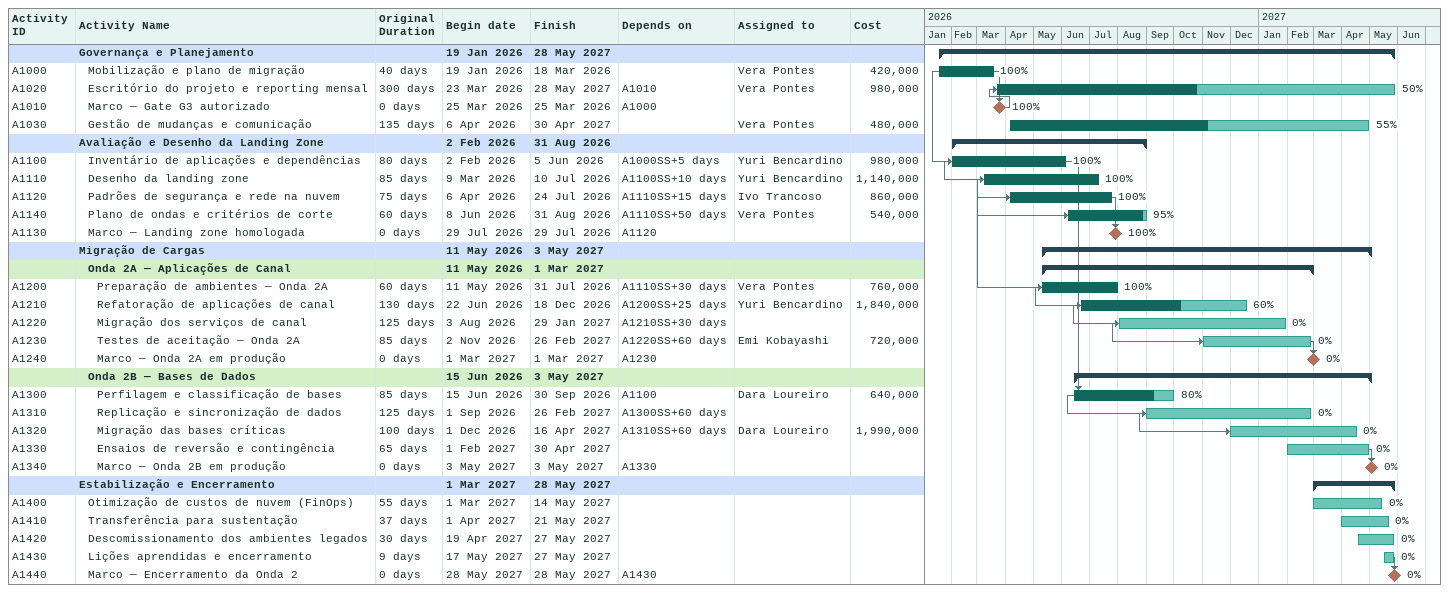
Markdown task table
| ID | Level | Task | Original duration | Start | Finish | Predecessors | Resources | % complete | Cost |
|---|---|---|---|---|---|---|---|---|---|
|  | 1 | **Governança e Planejamento** |  | 2026-01-19 | 2027-05-28 |  |  |  |  |
| A1000 | 2 | Mobilização e plano de migração | 40d | 2026-01-19 | 2026-03-18 |  | Vera Pontes | 100 | 420000 |
| A1020 | 2 | Escritório do projeto e reporting mensal | 300d | 2026-03-23 | 2027-05-28 | A1010 | Vera Pontes | 50 | 980000 |
| A1010 | 2 | Marco — Gate G3 autorizado | 0d | 2026-03-25 | 2026-03-25 | A1000 |  | 100 |  |
| A1030 | 2 | Gestão de mudanças e comunicação | 135d | 2026-04-06 | 2027-04-30 |  | Vera Pontes | 55 | 480000 |
|  | 1 | **Avaliação e Desenho da Landing Zone** |  | 2026-02-02 | 2026-08-31 |  |  |  |  |
| A1100 | 2 | Inventário de aplicações e dependências | 80d | 2026-02-02 | 2026-06-05 | A1000SS+5d | Yuri Bencardino | 100 | 980000 |
| A1110 | 2 | Desenho da landing zone | 85d | 2026-03-09 | 2026-07-10 | A1100SS+10d | Yuri Bencardino | 100 | 1140000 |
| A1120 | 2 | Padrões de segurança e rede na nuvem | 75d | 2026-04-06 | 2026-07-24 | A1110SS+15d | Ivo Trancoso | 100 | 860000 |
| A1140 | 2 | Plano de ondas e critérios de corte | 60d | 2026-06-08 | 2026-08-31 | A1110SS+50d | Vera Pontes | 95 | 540000 |
| A1130 | 2 | Marco — Landing zone homologada | 0d | 2026-07-29 | 2026-07-29 | A1120 |  | 100 |  |
|  | 1 | **Migração de Cargas** |  | 2026-05-11 | 2027-05-03 |  |  |  |  |
|  | 2 | **Onda 2A — Aplicações de Canal** |  | 2026-05-11 | 2027-03-01 |  |  |  |  |
| A1200 | 3 | Preparação de ambientes — Onda 2A | 60d | 2026-05-11 | 2026-07-31 | A1110SS+30d | Vera Pontes | 100 | 760000 |
| A1210 | 3 | Refatoração de aplicações de canal | 130d | 2026-06-22 | 2026-12-18 | A1200SS+25d | Yuri Bencardino | 60 | 1840000 |
| A1220 | 3 | Migração dos serviços de canal | 125d | 2026-08-03 | 2027-01-29 | A1210SS+30d |  | 0 |  |
| A1230 | 3 | Testes de aceitação — Onda 2A | 85d | 2026-11-02 | 2027-02-26 | A1220SS+60d | Emi Kobayashi | 0 | 720000 |
| A1240 | 3 | Marco — Onda 2A em produção | 0d | 2027-03-01 | 2027-03-01 | A1230 |  | 0 |  |
|  | 2 | **Onda 2B — Bases de Dados** |  | 2026-06-15 | 2027-05-03 |  |  |  |  |
| A1300 | 3 | Perfilagem e classificação de bases | 85d | 2026-06-15 | 2026-09-30 | A1100 | Dara Loureiro | 80 | 640000 |
| A1310 | 3 | Replicação e sincronização de dados | 125d | 2026-09-01 | 2027-02-26 | A1300SS+60d |  | 0 |  |
| A1320 | 3 | Migração das bases críticas | 100d | 2026-12-01 | 2027-04-16 | A1310SS+60d | Dara Loureiro | 0 | 1990000 |
| A1330 | 3 | Ensaios de reversão e contingência | 65d | 2027-02-01 | 2027-04-30 |  |  | 0 |  |
| A1340 | 3 | Marco — Onda 2B em produção | 0d | 2027-05-03 | 2027-05-03 | A1330 |  | 0 |  |
|  | 1 | **Estabilização e Encerramento** |  | 2027-03-01 | 2027-05-28 |  |  |  |  |
| A1400 | 2 | Otimização de custos de nuvem (FinOps) | 55d | 2027-03-01 | 2027-05-14 |  |  | 0 |  |
| A1410 | 2 | Transferência para sustentação | 37d | 2027-04-01 | 2027-05-21 |  |  | 0 |  |
| A1420 | 2 | Descomissionamento dos ambientes legados | 30d | 2027-04-19 | 2027-05-27 |  |  | 0 |  |
| A1430 | 2 | Lições aprendidas e encerramento | 9d | 2027-05-17 | 2027-05-27 |  |  | 0 |  |
| A1440 | 2 | Marco — Encerramento da Onda 2 | 0d | 2027-05-28 | 2027-05-28 | A1430 |  | 0 |  |
